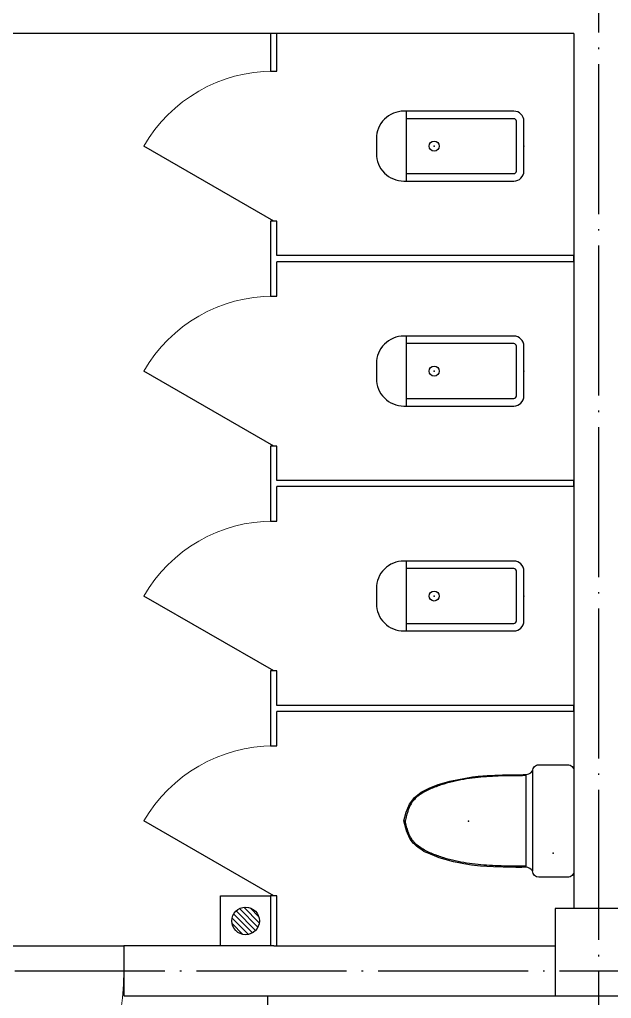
# Model space of a CAD drawing. Header units: millimetres. Extents: x 387826 to 388039216, y 3325062 to 3325368396.
# Drawn here: x 387759400 to 387761766, y 3324904214 to 3324908130 of the extents above; entities that cross this region are included whole.
import ezdxf

# ---------------------------------------------------------------- set-up
doc = ezdxf.new("R2010")
doc.units = ezdxf.units.MM
doc.header["$LTSCALE"] = 1000
doc.header["$MEASUREMENT"] = 0
doc.linetypes.add('000-Earth-MSCQ（不打印）$0$DOTE', pattern=[2.42, 2, -0.2, 0.02, -0.2])
doc.linetypes.add('DOTE', pattern=[2.42, 2, -0.2, 0.02, -0.2])
for name, color, linetype in [('0 Plan-Building', 8, 'Continuous'), ('0 Plan-Building 轴线', 8, 'Continuous'), ('0 Plan-Green Hatch', 76, 'Continuous'), ('0 Plan-Hatch 1', 8, 'Continuous'), ('0-SITE', 7, 'Continuous'), ('000-Earth-MSCQ（不打印）$0$0 Plan-Building', 8, 'Continuous'), ('000-Earth-MSCQ（不打印）$0$0 Plan-Building 轴线', 8, 'Continuous')]:
    doc.layers.add(name, color=color, linetype=linetype)
pattern_1 = [(90, (387910883.6, 3325096422.7), (-798.2364, 798.2364), [211.6645, -1384.808]), (45, (387910883.6, 3325096422.7), (-798.237, 798.237), [211.6645, -917.213]), (135, (387910883.6, 3325096422.7), (-798.237, -798.237), [211.6645, -917.213])]

# ---------------------------------------------------------------- blocks, each defined once
blk = doc.blocks.new('$TCHSYS$APDOOR2D')
blk.add_line((0.5, 0), (0, 0.866))
at = {"lineweight": 13}
blk.add_arc((0.5, 0), 1, 120, 180, dxfattribs=at)
blk = doc.blocks.new('A$C4CC85829')
at = {"layer": '0 Plan-Building'}
for p, q in [((2650, -2900), (100, -2900)), ((2637.5, -2900), (2637.5, -3050)), ((3850, -2900), (2650, -2900)), ((2662.5, -3050), (2662.5, -2900)), ((3850, -2900), (3850, -6400)), ((2637.5, -3050), (2662.5, -3050)), ((3180.3, -3489.8), (3180.3, -3210.2)), ((3610, -3240.2), (3180.3, -3240.2)), ((3620, -3449.8), (3620, -3250.2)), ((3180.3, -3459.8), (3610, -3459.8)), ((2662.5, -3650), (2637.5, -3650)), ((2637.5, -3650), (2637.5, -3800)), ((2662.5, -3787.5), (2662.5, -3650)), ((3850, -3787.5), (2662.5, -3787.5)), ((3850, -3812.5), (3850, -3787.5)), ((2637.5, -3800), (2637.5, -3950)), ((2662.5, -3950), (2662.5, -3812.5)), ((3850, -3812.5), (2662.5, -3812.5)), ((2637.5, -3950), (2662.5, -3950)), ((3180.3, -4389.8), (3180.3, -4110.2)), ((3610, -4140.2), (3180.3, -4140.2)), ((3620, -4349.8), (3620, -4150.2)), ((3180.3, -4359.8), (3610, -4359.8)), ((2662.5, -4550), (2637.5, -4550)), ((2637.5, -4550), (2637.5, -4700)), ((2662.5, -4687.5), (2662.5, -4550)), ((3850, -4687.5), (2662.5, -4687.5)), ((3850, -4712.5), (3850, -4687.5)), ((2637.5, -4700), (2637.5, -4850)), ((2662.5, -4850), (2662.5, -4712.5)), ((3850, -4712.5), (2662.5, -4712.5)), ((2637.5, -4850), (2662.5, -4850)), ((3180.3, -5289.8), (3180.3, -5010.2)), ((3610, -5040.2), (3180.3, -5040.2)), ((3620, -5249.8), (3620, -5050.2)), ((3180.3, -5259.8), (3610, -5259.8)), ((2662.5, -5450), (2637.5, -5450)), ((2637.5, -5450), (2637.5, -5600)), ((2662.5, -5587.5), (2662.5, -5450)), ((2637.5, -5600), (2637.5, -5750)), ((3850, -5587.5), (2662.5, -5587.5)), ((3850, -5612.5), (3850, -5587.5)), ((2662.5, -5750), (2662.5, -5612.5)), ((3850, -5612.5), (2662.5, -5612.5)), ((2637.5, -5750), (2662.5, -5750)), ((2662.5, -6350), (2637.5, -6350)), ((2637.5, -6350), (2637.5, -6550)), ((2662.5, -6550), (2662.5, -6350)), ((2565.2, -6497.5), (2490, -6422.3)), ((2577.7, -6487.6), (2499.9, -6409.8)), ((2586.8, -6474.3), (2513.2, -6400.7)), ((2592, -6457.1), (2530.4, -6395.5)), ((2589.5, -6432.1), (2555.4, -6398)), ((4125, -6400), (3775, -6400)), ((3775, -6400), (3775, -6750)), ((2526.6, -6503.9), (2483.6, -6460.9)), ((2549, -6503.8), (2483.7, -6438.5)), ((950, -6550), (2050, -6550)), ((2650, -6550), (2050, -6550)), ((2050, -6550), (2050, -6750)), ((2650, -6550), (3775, -6550)), ((2050, -6750), (2650, -6750)), ((2650, -6750), (3775, -6750)), ((3775, -6750), (4125, -6750))]:
    blk.add_line(p, q, dxfattribs=at)
at = {"layer": '0 Plan-Building', "ltscale": 100}
for p, q in [((3658.3, -5864.5), (3658.3, -6235.5)), ((3685, -5850), (3685, -6250))]:
    blk.add_line(p, q, dxfattribs=at)
at = {"layer": '0 Plan-Building'}
for points in [[(3610, -3489.8, 0.414214), (3650, -3449.8), (3650, -3250.2, 0.414214), (3610, -3210.2), (3170.3, -3210.2, 0.414214), (3060.3, -3320.2), (3060.3, -3379.8, 0.414214), (3170.3, -3489.8)], [(3610, -4389.8, 0.414214), (3650, -4349.8), (3650, -4150.2, 0.414214), (3610, -4110.2), (3170.3, -4110.2, 0.414214), (3060.3, -4220.2), (3060.3, -4279.8, 0.414214), (3170.3, -4389.8)], [(3610, -5289.8, 0.414214), (3650, -5249.8), (3650, -5050.2, 0.414214), (3610, -5010.2), (3170.3, -5010.2, 0.414214), (3060.3, -5120.2), (3060.3, -5179.8, 0.414214), (3170.3, -5289.8)], [(3650.8, -5863.9, 0.296302), (3685, -5850, -0.414214), (3710, -5825), (3825, -5825, -0.414214), (3850, -5850), (3850, -6250, -0.414214), (3825, -6275), (3710, -6275, -0.413282), (3685, -6250.1, 0.238932), (3658.3, -6235.5), (3642, -6236), (3618.1, -6235.9), (3567.9, -6235.1), (3528.1, -6233.8), (3501.9, -6232.2), (3476.5, -6230.2), (3441.1, -6226.3), (3410.6, -6221.7), (3390.6, -6218), (3368.2, -6213.1), (3311.6, -6196.9), (3267.2, -6179.4, -0.10752), (3207.4, -6138.2, -0.100512), (3182.2, -6093.3), (3170, -6050), (3179.3, -6015.4), (3192.5, -5983.2), (3213.2, -5955.8), (3239.6, -5935.4), (3273.8, -5917.6), (3307.2, -5904.6), (3353.6, -5890.5), (3444.6, -5873.2), (3467.2, -5870.7), (3503.5, -5867.6), (3565.1, -5864.9)]]:
    blk.add_lwpolyline(points, format="xyb", close=True, dxfattribs=at)
for points in [[(3647.7, -5864), (3650.8, -5863.9)], [(2625, -6750), (2625, -7350), (5125, -7350), (5125, -6750)]]:
    blk.add_lwpolyline(points, dxfattribs=at)
blk.add_lwpolyline([(2637.5, -6550), (2437.5, -6550), (2437.5, -6350), (2637.5, -6350)], close=True, dxfattribs=at)
for centre, radius in [((3291.4, -3350), 20), ((3291.4, -4250), 20), ((3291.4, -5150), 20), ((2537.5, -6450), 55)]:
    blk.add_circle(centre, radius, dxfattribs=at)
for centre, start, end in [((3610, -3250.2), 0, 90), ((3610, -3449.8), 270, 0), ((3610, -4150.2), 0, 90), ((3610, -4349.8), 270, 0), ((3610, -5050.2), 0, 90), ((3610, -5249.8), 270, 0)]:
    blk.add_arc(centre, 10, start, end, dxfattribs=at)
at = {"layer": '0 Plan-Building', "lineweight": 13, "extrusion": (0, 0, -1)}
blk.add_arc((-977.5, -6650), 1072.5, 180, 268.5307, dxfattribs=at)
at = {"layer": '0 Plan-Building', "ltscale": 100}
for points in [[(3658.6, -5868.6, 0), (3620.1, -5869.1, 0), (3589.3, -5869.2, 0), (3527.9, -5871, 0), (3497.3, -5872.6, 0), (3436.2, -5878.9, 0), (3405.7, -5883.5, 0), (3360.2, -5893.8, 0), (3345.1, -5897.8, 0), (3322.4, -5904.8, 0), (3314.8, -5907.2, 0), (3303.5, -5911.2, 0), (3299.7, -5912.6, 0), (3292.2, -5915.4, 0), (3288.5, -5916.9, 0), (3277.3, -5921.5, 0), (3269.9, -5924.7, 0), (3255.7, -5931.7, 0), (3248.9, -5935.5, 0), (3235.9, -5943.6, 0), (3229.7, -5948, 0), (3218.4, -5957.4, 0), (3213.3, -5962.5, 0), (3206.4, -5970.7, 0), (3204.3, -5973.6, 0), (3200.3, -5979.5, 0), (3198.5, -5982.5, 0), (3195.1, -5988.9, 0), (3193.5, -5992.2, 0), (3190.5, -5999, 0), (3189.1, -6002.4, 0), (3185.2, -6013.1, 0), (3182.9, -6020.5, 0), (3178.7, -6035.7, 0), (3176.8, -6043.4, 0), (3174.9, -6051.2, 0)], [(3659.2, -6231, 0), (3620.1, -6230.9, 0), (3589.3, -6230.8, 0), (3527.9, -6229, 0), (3497.3, -6227.4, 0), (3436.2, -6221.1, 0), (3405.7, -6216.5, 0), (3360.2, -6206.2, 0), (3345.1, -6202.2, 0), (3322.4, -6195.2, 0), (3314.8, -6192.8, 0), (3303.5, -6188.8, 0), (3299.7, -6187.4, 0), (3292.2, -6184.6, 0), (3288.5, -6183.1, 0), (3277.3, -6178.5, 0), (3269.9, -6175.3, 0), (3255.7, -6168.3, 0), (3248.9, -6164.5, 0), (3235.9, -6156.4, 0), (3229.7, -6152, 0), (3218.4, -6142.6, 0), (3213.3, -6137.5, 0), (3206.4, -6129.3, 0), (3204.3, -6126.4, 0), (3200.3, -6120.5, 0), (3198.5, -6117.5, 0), (3195.1, -6111.1, 0), (3193.5, -6107.8, 0), (3190.5, -6101, 0), (3189.1, -6097.6, 0), (3185.2, -6086.9, 0), (3182.9, -6079.5, 0), (3178.7, -6064.3, 0), (3176.8, -6056.6, 0), (3174.9, -6048.8, 0)]]:
    blk.add_open_spline(points, degree=3, knots=[0, 0, 0, 0, 92.762674, 92.762674, 185.525347, 185.525347, 278.288021, 278.288021, 324.669358, 324.669358, 347.860026, 347.860026, 359.45536, 359.45536, 371.050694, 371.050694, 394.241363, 394.241363, 417.432031, 417.432031, 440.6227, 440.6227, 463.813368, 463.813368, 475.408702, 475.408702, 487.004036, 487.004036, 498.599371, 498.599371, 510.194705, 510.194705, 533.385373, 533.385373, 556.576042, 556.576042, 556.576042, 556.576042], dxfattribs=at)
at = {"layer": '0 Plan-Building'}
for p in [(3291.4, -3350), (3650, -3350), (3291.4, -4250), (3650, -4250), (3291.4, -5150), (3650, -5150), (3429, -6050.7), (3766.9, -6179.3)]:
    blk.add_point(p, dxfattribs=at)
at = {"layer": '0 Plan-Building 轴线', "linetype": 'DOTE', "ltscale": 0.3}
for p, q in [((3950, -14512), (3950, 1042.7)), ((-563.1, -6650), (11177.1, -6650))]:
    blk.add_line(p, q, dxfattribs=at)
at = {"layer": '0 Plan-Building', "xscale": -600, "yscale": 600, "zscale": -600, "rotation": 90}
for p in [(2650, -3350), (2650, -4250), (2650, -5150), (2650, -6050)]:
    blk.add_blockref('$TCHSYS$APDOOR2D', p, dxfattribs=at)
blk = doc.blocks.new('000-Earth-MSCQ（不打印）$0$$TCHSYS$APDOOR2D')
blk.add_line((0.5, 0), (0, 0.866))
at = {"lineweight": 13}
blk.add_arc((0.5, 0), 1, 120, 180, dxfattribs=at)
blk = doc.blocks.new('000-Earth-MSCQ（不打印）$0$A$C4CC85829')
at = {"layer": '000-Earth-MSCQ（不打印）$0$0 Plan-Building'}
for p, q in [((2650, -2900), (100, -2900)), ((2637.5, -2900), (2637.5, -3050)), ((3850, -2900), (2650, -2900)), ((2662.5, -3050), (2662.5, -2900)), ((3850, -2900), (3850, -6400)), ((2637.5, -3050), (2662.5, -3050)), ((3180.3, -3489.8, 0), (3180.3, -3210.2, 0)), ((3610, -3240.2, 0), (3180.3, -3240.2, 0)), ((3620, -3449.8, 0), (3620, -3250.2, 0)), ((3180.3, -3459.8, 0), (3610, -3459.8, 0)), ((2662.5, -3650), (2637.5, -3650)), ((2637.5, -3650), (2637.5, -3800)), ((2662.5, -3787.5), (2662.5, -3650)), ((3850, -3787.5), (2662.5, -3787.5)), ((3850, -3812.5), (3850, -3787.5)), ((2637.5, -3800), (2637.5, -3950)), ((2662.5, -3950), (2662.5, -3812.5)), ((3850, -3812.5), (2662.5, -3812.5)), ((2637.5, -3950), (2662.5, -3950)), ((3180.3, -4389.8, 0), (3180.3, -4110.2, 0)), ((3610, -4140.2, 0), (3180.3, -4140.2, 0)), ((3620, -4349.8, 0), (3620, -4150.2, 0)), ((3180.3, -4359.8, 0), (3610, -4359.8, 0)), ((2662.5, -4550), (2637.5, -4550)), ((2637.5, -4550), (2637.5, -4700)), ((2662.5, -4687.5), (2662.5, -4550)), ((3850, -4687.5), (2662.5, -4687.5)), ((3850, -4712.5), (3850, -4687.5)), ((2637.5, -4700), (2637.5, -4850)), ((2662.5, -4850), (2662.5, -4712.5)), ((3850, -4712.5), (2662.5, -4712.5)), ((2637.5, -4850), (2662.5, -4850)), ((3180.3, -5289.8, 0), (3180.3, -5010.2, 0)), ((3610, -5040.2, 0), (3180.3, -5040.2, 0)), ((3620, -5249.8, 0), (3620, -5050.2, 0)), ((3180.3, -5259.8, 0), (3610, -5259.8, 0)), ((2662.5, -5450), (2637.5, -5450)), ((2637.5, -5450), (2637.5, -5600)), ((2662.5, -5587.5), (2662.5, -5450)), ((2637.5, -5600), (2637.5, -5750)), ((3850, -5587.5), (2662.5, -5587.5)), ((3850, -5612.5), (3850, -5587.5)), ((2662.5, -5750), (2662.5, -5612.5)), ((3850, -5612.5), (2662.5, -5612.5)), ((2637.5, -5750), (2662.5, -5750)), ((2662.5, -6350), (2637.5, -6350)), ((2637.5, -6350), (2637.5, -6550)), ((2662.5, -6550), (2662.5, -6350)), ((2565.2, -6497.5), (2490, -6422.3)), ((2577.7, -6487.6), (2499.9, -6409.8)), ((2586.8, -6474.3), (2513.2, -6400.7)), ((2592, -6457.1), (2530.4, -6395.5)), ((2589.5, -6432.1), (2555.4, -6398)), ((4125, -6400), (3775, -6400)), ((3775, -6400), (3775, -6750)), ((2526.6, -6503.9), (2483.6, -6460.9)), ((2549, -6503.8), (2483.7, -6438.5)), ((950, -6550), (2050, -6550)), ((2650, -6550), (2050, -6550)), ((2050, -6550), (2050, -6750)), ((2650, -6550), (3775, -6550)), ((2050, -6750), (2650, -6750)), ((2650, -6750), (3775, -6750)), ((3775, -6750), (4125, -6750))]:
    blk.add_line(p, q, dxfattribs=at)
at = {"layer": '000-Earth-MSCQ（不打印）$0$0 Plan-Building', "ltscale": 100}
for p, q in [((3658.3, -5864.5, 0), (3658.3, -6235.5, 0)), ((3685, -5850, 0), (3685, -6250, 0))]:
    blk.add_line(p, q, dxfattribs=at)
at = {"layer": '000-Earth-MSCQ（不打印）$0$0 Plan-Building', "elevation": 0}
for points in [[(3610, -3489.8, 0.414214), (3650, -3449.8), (3650, -3250.2, 0.414214), (3610, -3210.2), (3170.3, -3210.2, 0.414214), (3060.3, -3320.2), (3060.3, -3379.8, 0.414214), (3170.3, -3489.8)], [(3610, -4389.8, 0.414214), (3650, -4349.8), (3650, -4150.2, 0.414214), (3610, -4110.2), (3170.3, -4110.2, 0.414214), (3060.3, -4220.2), (3060.3, -4279.8, 0.414214), (3170.3, -4389.8)], [(3610, -5289.8, 0.414214), (3650, -5249.8), (3650, -5050.2, 0.414214), (3610, -5010.2), (3170.3, -5010.2, 0.414214), (3060.3, -5120.2), (3060.3, -5179.8, 0.414214), (3170.3, -5289.8)], [(3650.8, -5863.9, 0.296302), (3685, -5850, -0.414214), (3710, -5825), (3825, -5825, -0.414214), (3850, -5850), (3850, -6250, -0.414214), (3825, -6275), (3710, -6275, -0.413282), (3685, -6250.1, 0.238932), (3658.3, -6235.5), (3642, -6236), (3618.1, -6235.9), (3567.9, -6235.1), (3528.1, -6233.8), (3501.9, -6232.2), (3476.5, -6230.2), (3441.1, -6226.3), (3410.6, -6221.7), (3390.6, -6218), (3368.2, -6213.1), (3311.6, -6196.9), (3267.2, -6179.4, -0.10752), (3207.4, -6138.2, -0.100512), (3182.2, -6093.3), (3170, -6050), (3179.3, -6015.4), (3192.5, -5983.2), (3213.2, -5955.8), (3239.6, -5935.4), (3273.8, -5917.6), (3307.2, -5904.6), (3353.6, -5890.5), (3444.6, -5873.2), (3467.2, -5870.7), (3503.5, -5867.6), (3565.1, -5864.9)]]:
    blk.add_lwpolyline(points, format="xyb", close=True, dxfattribs=at)
blk.add_lwpolyline([(3647.7, -5864), (3650.8, -5863.9)], dxfattribs=at)
at = {"layer": '000-Earth-MSCQ（不打印）$0$0 Plan-Building'}
blk.add_lwpolyline([(2637.5, -6550), (2437.5, -6550), (2437.5, -6350), (2637.5, -6350)], close=True, dxfattribs=at)
blk.add_lwpolyline([(2625, -6750), (2625, -7350), (5125, -7350), (5125, -6750)], dxfattribs=at)
for centre, radius in [((3291.4, -3350, 0), 20), ((3291.4, -4250, 0), 20), ((3291.4, -5150, 0), 20), ((2537.5, -6450), 55)]:
    blk.add_circle(centre, radius, dxfattribs=at)
for centre, start, end in [((3610, -3250.2, 0), 0, 90), ((3610, -3449.8, 0), 270, 0), ((3610, -4150.2, 0), 0, 90), ((3610, -4349.8, 0), 270, 0), ((3610, -5050.2, 0), 0, 90), ((3610, -5249.8, 0), 270, 0)]:
    blk.add_arc(centre, 10, start, end, dxfattribs=at)
at = {"layer": '000-Earth-MSCQ（不打印）$0$0 Plan-Building', "lineweight": 13, "extrusion": (0, 0, -1)}
blk.add_arc((-977.5, -6650), 1072.5, 180, 268.5307, dxfattribs=at)
at = {"layer": '000-Earth-MSCQ（不打印）$0$0 Plan-Building', "ltscale": 100}
for points in [[(3658.6, -5868.6, 0), (3620.1, -5869.1, 0), (3589.3, -5869.2, 0), (3527.9, -5871, 0), (3497.3, -5872.6, 0), (3436.2, -5878.9, 0), (3405.7, -5883.5, 0), (3360.2, -5893.8, 0), (3345.1, -5897.8, 0), (3322.4, -5904.8, 0), (3314.8, -5907.2, 0), (3303.5, -5911.2, 0), (3299.7, -5912.6, 0), (3292.2, -5915.4, 0), (3288.5, -5916.9, 0), (3277.3, -5921.5, 0), (3269.9, -5924.7, 0), (3255.7, -5931.7, 0), (3248.9, -5935.5, 0), (3235.9, -5943.6, 0), (3229.7, -5948, 0), (3218.4, -5957.4, 0), (3213.3, -5962.5, 0), (3206.4, -5970.7, 0), (3204.3, -5973.6, 0), (3200.3, -5979.5, 0), (3198.5, -5982.5, 0), (3195.1, -5988.9, 0), (3193.5, -5992.2, 0), (3190.5, -5999, 0), (3189.1, -6002.4, 0), (3185.2, -6013.1, 0), (3182.9, -6020.5, 0), (3178.7, -6035.7, 0), (3176.8, -6043.4, 0), (3174.9, -6051.2, 0)], [(3659.2, -6231, 0), (3620.1, -6230.9, 0), (3589.3, -6230.8, 0), (3527.9, -6229, 0), (3497.3, -6227.4, 0), (3436.2, -6221.1, 0), (3405.7, -6216.5, 0), (3360.2, -6206.2, 0), (3345.1, -6202.2, 0), (3322.4, -6195.2, 0), (3314.8, -6192.8, 0), (3303.5, -6188.8, 0), (3299.7, -6187.4, 0), (3292.2, -6184.6, 0), (3288.5, -6183.1, 0), (3277.3, -6178.5, 0), (3269.9, -6175.3, 0), (3255.7, -6168.3, 0), (3248.9, -6164.5, 0), (3235.9, -6156.4, 0), (3229.7, -6152, 0), (3218.4, -6142.6, 0), (3213.3, -6137.5, 0), (3206.4, -6129.3, 0), (3204.3, -6126.4, 0), (3200.3, -6120.5, 0), (3198.5, -6117.5, 0), (3195.1, -6111.1, 0), (3193.5, -6107.8, 0), (3190.5, -6101, 0), (3189.1, -6097.6, 0), (3185.2, -6086.9, 0), (3182.9, -6079.5, 0), (3178.7, -6064.3, 0), (3176.8, -6056.6, 0), (3174.9, -6048.8, 0)]]:
    blk.add_open_spline(points, degree=3, knots=[0, 0, 0, 0, 92.762674, 92.762674, 185.525347, 185.525347, 278.288021, 278.288021, 324.669358, 324.669358, 347.860026, 347.860026, 359.45536, 359.45536, 371.050694, 371.050694, 394.241363, 394.241363, 417.432031, 417.432031, 440.6227, 440.6227, 463.813368, 463.813368, 475.408702, 475.408702, 487.004036, 487.004036, 498.599371, 498.599371, 510.194705, 510.194705, 533.385373, 533.385373, 556.576042, 556.576042, 556.576042, 556.576042], dxfattribs=at)
at = {"layer": '000-Earth-MSCQ（不打印）$0$0 Plan-Building'}
for p in [(3291.4, -3350, 0), (3650, -3350, 0), (3291.4, -4250, 0), (3650, -4250, 0), (3291.4, -5150, 0), (3650, -5150, 0), (3429, -6050.7, 0), (3766.9, -6179.3, 0)]:
    blk.add_point(p, dxfattribs=at)
at = {"layer": '000-Earth-MSCQ（不打印）$0$0 Plan-Building 轴线', "linetype": '000-Earth-MSCQ（不打印）$0$DOTE', "ltscale": 0.3}
for p, q in [((3950, -14512), (3950, 1042.7)), ((-563.1, -6650), (11177.1, -6650))]:
    blk.add_line(p, q, dxfattribs=at)
at = {"layer": '000-Earth-MSCQ（不打印）$0$0 Plan-Building', "xscale": -600, "yscale": 600, "zscale": -600, "rotation": 90}
for p in [(2650, -3350), (2650, -4250), (2650, -5150), (2650, -6050)]:
    blk.add_blockref('000-Earth-MSCQ（不打印）$0$$TCHSYS$APDOOR2D', p, dxfattribs=at)
blk = doc.blocks.new('000-Earth-MSCQ（不打印）')
at = {"layer": '000-Earth-MSCQ（不打印）$0$0 Plan-Building', "ltscale": 10}
blk.add_blockref('000-Earth-MSCQ（不打印）$0$A$C4CC85829', (387757766, 3324910973.6), dxfattribs=at)

msp = doc.modelspace()

# ---------------------------------------------------------------- hatches: boundary and pattern name
at = {"layer": '0 Plan-Green Hatch', "ltscale": 10}
h = msp.add_hatch(dxfattribs=at)
h.set_pattern_fill('GRASS', color=256, scale=400, double=1)
h.set_pattern_definition(pattern_1)
edge = h.paths.add_edge_path()
edge.add_line((387622439.1, 3324854050.9), (387623173.7, 3324853939.7))
edge.add_line((387623173.7, 3324853939.7), (387635096.2, 3324877614.5))
edge.add_line((387635096.2, 3324877614.5), (387637326.5, 3324880090.9))
edge.add_line((387637326.5, 3324880090.9), (387648092.6, 3324901769.3))
edge.add_line((387648092.6, 3324901769.3), (387653675.5, 3324913098.9))
edge.add_line((387653675.5, 3324913098.9), (387659030, 3324926312.7))
edge.add_line((387659030, 3324926312.7), (387666293.5, 3324933026))
edge.add_line((387666293.5, 3324933026), (387674562.7, 3324955273.1))
edge.add_line((387674562.7, 3324955273.1), (387674698.9, 3324955833.6))
edge.add_line((387674698.9, 3324955833.6), (387679274.4, 3324966056.1))
edge.add_line((387679274.4, 3324966056.1), (387692670.7, 3324988471.8))
edge.add_line((387692670.7, 3324988471.8), (387687672.3, 3324991569.8))
edge.add_line((387687672.3, 3324991569.8), (387699107.3, 3325013209.5))
edge.add_line((387699107.3, 3325013209.5), (387703730.9, 3325018962.7))
edge.add_line((387703730.9, 3325018962.7), (387707660.8, 3325021085.9))
edge.add_line((387707660.8, 3325021085.9), (387708978.7, 3325021533.5))
edge.add_line((387708978.7, 3325021533.5), (387713125.4, 3325024321))
edge.add_line((387713125.4, 3325024321), (387719878.4, 3325030249.5))
edge.add_line((387719878.4, 3325030249.5), (387727149.5, 3325038560.6))
edge.add_line((387727149.5, 3325038560.6), (387731947, 3325045522))
edge.add_line((387731947, 3325045522), (387732792.7, 3325048405))
edge.add_line((387732792.7, 3325048405), (387736658.2, 3325052379.8))
edge.add_line((387736658.2, 3325052379.8), (387738724.4, 3325053062))
edge.add_line((387738724.4, 3325053062), (387755596.1, 3325073700.1))
edge.add_line((387755596.1, 3325073700.1), (387757359.1, 3325075809.7))
edge.add_line((387757359.1, 3325075809.7), (387765030.6, 3325091176.2))
edge.add_line((387765030.6, 3325091176.2), (387763567.2, 3325091306.6))
edge.add_line((387763567.2, 3325091306.6), (387764643.5, 3325092870.7))
edge.add_line((387764643.5, 3325092870.7), (387763677.4, 3325093513.9))
edge.add_line((387763677.4, 3325093513.9), (387760352, 3325088519.8))
edge.add_line((387760352, 3325088519.8), (387757854.9, 3325090182.5))
edge.add_line((387757854.9, 3325090182.5), (387746044.3, 3325072445.3))
edge.add_arc((387645329.1, 3325139508.2), 121000, 309.742413, 326.341694, ccw=False)
edge.add_arc((387645329.3, 3325139507.9), 120999.6, 304.96117, 309.742428, ccw=False)
edge.add_arc((387763684, 3324966246.7), 88844.1, 123.486848, 149.789536)
edge.add_arc((387680669.5, 3325002504.2), 10500, -109.59369, 53.55921, ccw=False)
edge.add_line((387677148.3, 3324992612.2), (387673651.4, 3324985981.5))
edge.add_line((387673651.4, 3324985981.5), (387646879.9, 3324935219.6))
edge.add_arc((387620344.1, 3324949214.4), 30000, 286.58194, 332.1931, ccw=False)
edge.add_arc((387637327.7, 3324892178.5), 29510.8, 106.58194, 159.48257)
edge.add_line((387609688.9, 3324902521.8), (387600522.4, 3324902521.8))
edge.add_arc((387629038.3, 3324896341.7), 29177.9, 167.77161, 206.61777)
edge.add_line((387602952.8, 3324883268.9), (387599368.8, 3324882693))
edge.add_arc((387581780.5, 3324878865), 18000, -22.82161, 12.27867, ccw=False)
edge.add_line((387598371.4, 3324871883.5), (387617732.5, 3324862101.9))
edge.add_line((387617732.5, 3324862101.9), (387620049.8, 3324854469))
edge.add_line((387620049.8, 3324854469), (387622439.1, 3324854050.9))
h = msp.add_hatch(dxfattribs=at)
h.set_pattern_fill('GRASS', color=256, scale=400, double=1)
h.set_pattern_definition(pattern_1)
edge = h.paths.add_edge_path()
edge.add_line((387682531.9, 3324819792.7), (387689453, 3324822547.7))
edge.add_line((387689453, 3324822547.7), (387695138.2, 3324824969.8))
edge.add_line((387695138.2, 3324824969.8), (387698698.7, 3324826561.6))
edge.add_line((387698698.7, 3324826561.6), (387705276.2, 3324829658.3))
edge.add_line((387705276.2, 3324829658.3), (387710882.8, 3324832462.4))
edge.add_line((387710882.8, 3324832462.4), (387714650.3, 3324834434.4))
edge.add_line((387714650.3, 3324834434.4), (387719679.8, 3324837180.4))
edge.add_line((387719679.8, 3324837180.4), (387725719.4, 3324840654.5))
edge.add_line((387725719.4, 3324840654.5), (387730552, 3324843578.6))
edge.add_line((387730552, 3324843578.6), (387737454.4, 3324847987.4))
edge.add_line((387737454.4, 3324847987.4), (387740396.6, 3324849953.1))
edge.add_line((387740396.6, 3324849953.1), (387747023.2, 3324854578.5))
edge.add_line((387747023.2, 3324854578.5), (387758546.2, 3324863318.8))
edge.add_line((387758546.2, 3324863318.8), (387758546.2, 3324871791.6))
edge.add_line((387758546.2, 3324871791.6), (387766608.4, 3324878765.3))
edge.add_line((387766608.4, 3324878765.3), (387766053.2, 3324879407.1))
edge.add_line((387766053.2, 3324879407.1), (387771997.9, 3324884549.2))
edge.add_line((387771997.9, 3324884549.2), (387772553.1, 3324883907.3))
edge.add_line((387772553.1, 3324883907.3), (387772946.2, 3324884247.4))
edge.add_line((387772946.2, 3324884247.4), (387772946.2, 3324892223.6))
edge.add_line((387772946.2, 3324892223.6), (387756516, 3324892223.6))
edge.add_line((387756516, 3324892223.6), (387756516, 3324901223.6))
edge.add_line((387756516, 3324901223.6), (387758216.5, 3324901223.6))
edge.add_line((387758216.5, 3324901223.6), (387758216, 3324904223.6))
edge.add_line((387758216, 3324904223.6), (387757666, 3324904223.6))
edge.add_line((387757666, 3324904223.6), (387757666, 3324911073.6))
edge.add_line((387757666, 3324911073.6), (387766916, 3324911073.6))
edge.add_line((387766916, 3324911073.6), (387766916, 3324904223.6))
edge.add_line((387766916, 3324904223.6), (387765066, 3324904223.6))
edge.add_line((387765066, 3324904223.6), (387765066, 3324901223.6))
edge.add_line((387765066, 3324901223.6), (387768066, 3324901223.6))
edge.add_line((387768066, 3324901223.6), (387768066, 3324895523.6))
edge.add_line((387768066, 3324895523.6), (387772946.2, 3324895523.6))
edge.add_line((387772946.2, 3324895523.6), (387772946.2, 3324914010.7))
edge.add_arc((387767037.9, 3324905177.8), 10626.8, 56.22132, 103.20714)
edge.add_arc((387762901.5, 3324920638.6), 5392.9, 220.3327, 288.4691, ccw=False)
edge.add_arc((387762687.7, 3324920624.6), 5222.4, 173.183, 221.7338, ccw=False)
edge.add_line((387757502.2, 3324921244.5), (387757632.7, 3324923352.8))
edge.add_line((387757632.7, 3324923352.8), (387757502.2, 3324925633.3))
edge.add_arc((387753134.4, 3324925111.2), 4399, 6.817, 46.2814)
edge.add_line((387756174.6, 3324928290.5), (387755057.1, 3324929276.1))
edge.add_arc((387753462, 3324926389), 3298.5, 61.0797, 121.5368)
edge.add_line((387751736.7, 3324929200.3), (387752748.4, 3324919853.6))
edge.add_arc((387699465.6, 3324915038.5), 53500, -50.13602, 5.16373, ccw=False)
edge.add_arc((387721258.5, 3324888941.2), 19500, 240.07846, 309.86398, ccw=False)
edge.add_arc((387703688.3, 3324858412.2), 15724, 60.07846, 78.70312)
edge.add_arc((387705049.3, 3324858201.8), 15724, 83.72316, 134.55584)
edge.add_arc((387711854.9, 3324851201.6), 25487, 134.41651, 172.1408)
edge.add_arc((387711728.8, 3324850386), 25487, 170.28547, 199.13127)
edge.add_arc((387674029.2, 3324841599.6), 13627.2, -30.85505, 1.82291, ccw=False)
edge.add_line((387685727.7, 3324834610.6), (387677624.3, 3324821825.9))
edge.add_line((387677624.3, 3324821825.9), (387682531.9, 3324819792.7))
at = {"layer": '0 Plan-Hatch 1', "ltscale": 10}
h = msp.add_hatch(dxfattribs=at)
h.set_pattern_fill('_USER', color=256, scale=600, double=1, pattern_type=0)
h.set_pattern_definition([(270, (387765046.23, 3324903062.05), (600, -1e-08), []), (360, (387765046.23, 3324903062.05), (1e-08, 600), [])])
edge = h.paths.add_edge_path()
edge.add_line((387759046.2, 3324861142.6), (387759046.2, 3324871563))
edge.add_line((387759046.2, 3324871563), (387773446.2, 3324884018.8))
edge.add_line((387773446.2, 3324884018.8), (387773446.2, 3324933000.7))
edge.add_arc((387775846.2, 3324963590.5), 30683.8, 265.5139, 274.4861)
edge.add_line((387778246.2, 3324933000.7), (387778246.2, 3324877821.3))
edge.add_line((387778246.2, 3324877821.3), (387770355.5, 3324870902.3))
edge.add_arc((379641956.7, 3334278385.2), 12432682.8, 310.75933625, 310.82817897, ccw=False)
h = msp.add_hatch(dxfattribs=at)
h.set_pattern_fill('AR-SAND', color=256, scale=150, double=1)
h.set_pattern_definition([(37.5, (-6905.12, -8400), (-12.00023472, 367.059927997), [0, -289.56, 0, -323.85, 0, -309.5625]), (7.5, (-6905.1, -8400), (337.14246235, 537.618825426), [0, -156.21, 0, -260.985, 0, -100.0125]), (327.5, (-7139.43, -8400), (593.24427768, 1.07788851), [0, -95.25, 0, -342.9, 0, -447.675]), (317.5, (-7139.43, -8400), (572.667339354, 167.19699244), [0, -47.625, 0, -224.79, 0, -257.175])])
edge = h.paths.add_edge_path()
edge.add_line((387759046.2, 3324861142.6), (387759046.2, 3324871563))
edge.add_line((387759046.2, 3324871563), (387773446.2, 3324884018.8))
edge.add_line((387773446.2, 3324884018.8), (387773446.2, 3324933000.7))
edge.add_arc((387775846.2, 3324963590.5), 30683.8, 265.5139, 274.4861)
edge.add_line((387778246.2, 3324933000.7), (387778246.2, 3324877821.3))
edge.add_line((387778246.2, 3324877821.3), (387770355.5, 3324870902.3))
edge.add_arc((379641956.7, 3334278385.2), 12432682.8, 310.75933625, 310.82817897, ccw=False)

# ---------------------------------------------------------------- block references
at = {"layer": '0 Plan-Building', "ltscale": 10}
msp.add_blockref('A$C4CC85829', (387757766, 3324910973.6), dxfattribs=at)
at = {"layer": '0-SITE', "ltscale": 10}
msp.add_blockref('000-Earth-MSCQ（不打印）', (0, 0), dxfattribs=at)

doc.saveas('drawing.dxf')
